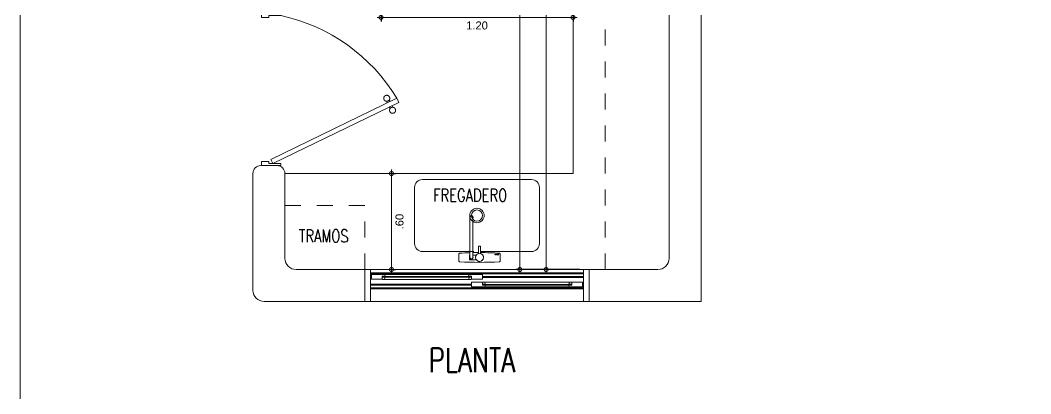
# Model space of a CAD drawing. Header units: metres. Extents: x 113 to 2416, y -346 to 476.
# Drawn here: x 259.36 to 265.68, y -143.17 to -140.84 of the extents above; entities that cross this region are included whole.
import ezdxf

# ---------------------------------------------------------------- set-up
doc = ezdxf.new("R2010")
doc.units = ezdxf.units.M
doc.header["$PDMODE"] = 34
doc.linetypes.add('0', pattern=[0])
doc.linetypes.add('DASHED', pattern=[0.75, 0.5, -0.25])
doc.layers.get('0').update_dxf_attribs({"color": 250, "linetype": '0', "lineweight": 20})
doc.layers.get('Defpoints').update_dxf_attribs({"color": 6})
for name, color, linetype, lineweight in [('01a_Mobiliario', 250, 'Continuous', 0), ('A-DOOR', 35, 'Continuous', 5), ('A-WALL', 250, 'Continuous', 20), ('cristales', 131, 'Continuous', 0), ('DIMENSIONES', 5, 'Continuous', 5), ('MOB FIJOS', 251, 'Continuous', 0), ('PROYECCION', 9, 'DASHED', 0), ('textos', 7, 'Continuous', 0)]:
    doc.layers.add(name, color=color, linetype=linetype, lineweight=lineweight)
doc.styles.add('Arch-Dim', font='romans.shx', dxfattribs={"width": 0.75})
doc.styles.add('ESC25-2mm', font='arial.ttf', dxfattribs={"height": 0.05})
doc.dimstyles.new('DIMS25', dxfattribs={"dimtxt": 0.05, "dimasz": 0.05, "dimexe": 0.025, "dimexo": 0.025, "dimgap": 0.025, "dimtad": 2, "dimzin": 4, "dimdsep": 46, "dimtxsty": 'ESC25-2mm', "dimblk": 'DOTSMALL', "dimcen": 0.025, "dimdle": 0.025, "dimclrd": 256, "dimclre": 256, "dimclrt": 1, "dimadec": 0, "dimazin": 0, "dimtfac": 1, "dimtix": 1, "dimtmove": 2, "dimatfit": 3, "dimfxl": 1, "dimtolj": 1, "dimtzin": 0, "dimlwd": -1, "dimarcsym": 0})

# ---------------------------------------------------------------- blocks, each defined once
blk = doc.blocks.new('puerta 1.00')
at = {"layer": 'A-DOOR'}
for p, q in [((-0.15, -0.0125), (-0.9369, -0.3949)), ((-0.1376, -0.038), (-0.9245, -0.4204)), ((-0.1376, -0.038), (-0.15, -0.0125)), ((-0.8946, -0.3743), (-0.8996, -0.3641)), ((-0.8777, -0.3661), (-0.8826, -0.3559)), ((-0.9369, -0.3949), (-0.9245, -0.4204)), ((-0.8822, -0.3998), (-0.8772, -0.4101)), ((-0.8653, -0.3916), (-0.8603, -0.4018))]:
    blk.add_line(p, q, dxfattribs=at)
for points in [[(-0.08, 0), (-0.08, -0.025), (-0.125, -0.025), (-0.125, -0.0125), (-0.2, -0.0125), (-0.2, 0), (-0.08, 0)], [(-0.08, -0.95), (-0.08, -0.925), (-0.125, -0.925), (-0.125, -0.9375), (-0.2, -0.9375), (-0.2, -0.95), (-0.08, -0.95)]]:
    blk.add_lwpolyline(points, dxfattribs=at)
blk.add_arc((0.0366, 0.1602), 1.1229, 211.13358, 257.83427, dxfattribs=at)
for points in [[(-0.8982, -0.3642), (-0.9033, -0.3642), (-0.912, -0.3591), (-0.917, -0.3504), (-0.917, -0.3403), (-0.912, -0.3316), (-0.9033, -0.3265), (-0.8932, -0.3265), (-0.8844, -0.3316), (-0.8794, -0.3403), (-0.8794, -0.3504), (-0.8844, -0.3591), (-0.8932, -0.3642), (-0.8982, -0.3642)], [(-0.8617, -0.4394), (-0.8667, -0.4394), (-0.8754, -0.4344), (-0.8805, -0.4256), (-0.8805, -0.4156), (-0.8754, -0.4068), (-0.8667, -0.4018), (-0.8566, -0.4018), (-0.8479, -0.4068), (-0.8428, -0.4156), (-0.8428, -0.4257), (-0.8479, -0.4344), (-0.8566, -0.4394), (-0.8617, -0.4394)]]:
    blk.add_open_spline(points, degree=2, dxfattribs=at)
blk = doc.blocks.new('SE3')
at = {"layer": 'MOB FIJOS'}
for p, q in [((115.4, 359.7), (115.4, 371.2)), ((132.6, 371.2), (115.4, 371.2)), ((115.4, 359.7), (116.8, 359.7)), ((116.8, 365.4), (116.8, 264.8)), ((124.5, 264.8), (124.5, 365.4)), ((124.5, 359.7), (132.6, 359.7)), ((180, 358.9), (179.6, 358.9)), ((179.6, 358.9), (179.6, 357)), ((179.6, 357), (180, 357)), ((180, 358.1), (180, 358.9)), ((180.7, 358.1), (180, 358.1)), ((180, 357), (180, 357.8)), ((180, 357.8), (180.7, 357.8)), ((181.1, 358.9), (180.7, 358.9)), ((180.7, 358.9), (180.7, 358.1)), ((180.7, 357.8), (180.7, 357)), ((180.7, 357), (181.1, 357)), ((181.1, 357), (181.1, 358.9)), ((181.5, 358.9), (182.8, 358.9)), ((181.5, 357), (181.5, 358.9)), ((182.9, 357), (181.5, 357)), ((181.8, 358.6), (181.8, 358.2)), ((182.8, 358.6), (181.8, 358.6)), ((181.8, 358.2), (182.8, 358.2)), ((181.8, 357.8), (181.8, 357.3)), ((182.8, 357.8), (181.8, 357.8)), ((181.8, 357.3), (182.9, 357.3)), ((182.8, 358.9), (182.8, 358.6)), ((182.8, 358.2), (182.8, 357.8)), ((182.9, 357.3), (182.9, 357)), ((183.2, 358.9), (183.6, 358.9)), ((183.2, 357), (183.2, 358.9)), ((184.5, 357), (183.2, 357)), ((183.6, 358.9), (183.6, 357.3)), ((183.6, 357.3), (184.5, 357.3)), ((184.5, 357.3), (184.5, 357)), ((184.6, 358.9), (185, 358.9)), ((185.2, 357), (184.6, 358.9)), ((185, 358.9), (185.4, 357.5)), ((185.6, 357), (185.2, 357)), ((185.4, 357.5), (185.9, 358.9)), ((186.3, 358.9), (185.6, 357)), ((185.9, 358.9), (186.3, 358.9)), ((186.5, 358.9), (187.8, 358.9)), ((186.5, 357), (186.5, 358.9)), ((187.8, 357), (186.5, 357)), ((186.8, 358.6), (186.8, 358.2)), ((187.8, 358.6), (186.8, 358.6)), ((186.8, 358.2), (187.7, 358.2)), ((186.8, 357.8), (186.8, 357.3)), ((187.7, 357.8), (186.8, 357.8)), ((186.8, 357.3), (187.8, 357.3)), ((187.7, 358.2), (187.7, 357.8)), ((187.8, 358.9), (187.8, 358.6)), ((187.8, 357.3), (187.8, 357)), ((188, 358.9), (188.5, 358.9)), ((188.6, 358), (188, 358.9)), ((188, 357), (188.6, 358)), ((188.4, 357), (188, 357)), ((188.8, 357.7), (188.4, 357)), ((188.5, 358.9), (188.8, 358.3)), ((188.8, 358.3), (189.2, 358.9)), ((189.2, 357), (188.8, 357.7)), ((189.6, 358.9), (189, 358)), ((189, 358), (189.7, 357)), ((189.2, 358.9), (189.6, 358.9)), ((189.7, 357), (189.2, 357)), ((138.5, 355.7), (138.5, 336.6)), ((143.5, 336.6), (138.5, 336.6)), ((143.5, 336.6), (143.5, 355.7)), ((116.5, 264.1), (116.5, 263.5)), ((116.8, 264.8), (116.8, 264.1)), ((124.5, 264.1), (124.5, 264.8)), ((124.8, 263.5), (124.8, 264.1))]:
    blk.add_line(p, q, dxfattribs=at)
blk.add_circle((141, 365.4), 10, dxfattribs=at)
for centre, radius, start, end in [((200.7, 365.4), 111.9, 175.2133, 184.7867), ((90.8, 374.6), 1.52, 93.4481, 175.2133), ((141, -458.7), 836.4, 86.5519, 93.4481), ((120.7, 365.4), 3.91, 0, 192.0524), ((120.7, 365.4), 3.81, 0, 180), ((120.7, 365.4), 3.91, 347.9113, 0), ((141, 365.4), 10.2, 0, 255.8182), ((141, 365.4), 10.2, 284.1818, 0), ((191.2, 374.6), 1.52, 4.7867, 86.5519), ((81.2, 365.4), 111.9, 355.2133, 4.7867), ((90.8, 356.2), 1.52, 184.7867, 266.5519), ((141, 1189.5), 836.4, 266.5519, 268.3467), ((141, 1189.5), 836.4, 268.8689, 269.8295), ((141, 1189.5), 836.4, 270.1705, 273.4481), ((191.2, 356.2), 1.52, 273.4481, 355.2133)]:
    blk.add_arc(centre, radius, start, end, dxfattribs=at)
for centre, major_axis, start_param, end_param in [((120.7, 264.1), (4.12, 0), 2.748282, 6.283185), ((120.7, 263.5), (4.12, 0), 3.141593, 6.283185), ((120.7, 264.8), (-3.81, 0), 0, 3.141593), ((120.7, 264.1), (3.81, 0), 3.141593, 6.283185), ((120.7, 264.1), (4.12, 0), 0, 0.393311)]:
    blk.add_ellipse(centre, major_axis=major_axis, ratio=0.996195, start_param=start_param, end_param=end_param, dxfattribs=at)
blk = doc.blocks.new('A$Cc7ce667a')
at = {"layer": 'MOB FIJOS'}
for p, q in [((0.05, 0.5176), (0.73, 0.5176)), ((0, 0.1176), (0, 0.4676)), ((0.78, 0.4676), (0.78, 0.1176)), ((0.3697, 0.0676), (0.05, 0.0676)), ((0.73, 0.0676), (0.4103, 0.0676))]:
    blk.add_line(p, q, dxfattribs=at)
for centre, start, end in [((0.05, 0.4676), 90, 180), ((0.73, 0.4676), 0, 90), ((0.05, 0.1176), 180, 270), ((0.73, 0.1176), 270, 0)]:
    blk.add_arc(centre, 0.05, start, end, dxfattribs=at)
at = {"layer": 'MOB FIJOS', "ltscale": 0.01}
for major_axis in [(-0.0318, 0.0318), (-0.0247, 0.0247)]:
    blk.add_ellipse((0.39, 0.2926), major_axis=major_axis, ratio=1, start_param=2.356194489560823, end_param=8.639379796740409, dxfattribs=at)
at = {"layer": 'MOB FIJOS', "xscale": 0.002480511886764446, "yscale": 0.002480511886764446, "zscale": 0.002480511886764446, "rotation": 180}
blk.add_blockref('SE3', (0.7239, 0.9368), dxfattribs=at)
blk = doc.blocks.new('A$C531dc7ba')
at = {"layer": 'A-DOOR'}
for p, q in [((0, 0.2), (1.4, 0.2)), ((0, 0.2), (0, 0)), ((0.034, 0), (0.034, 0.2)), ((1.366, 0), (1.366, 0.2)), ((1.4, 0.2), (1.4, 0)), ((0.034, 0.18), (1.366, 0.18)), ((0.04, 0.1675), (0.0415, 0.169)), ((0.04, 0.1405), (0.04, 0.1675)), ((0.0415, 0.139), (0.04, 0.1405)), ((0.0415, 0.169), (0.1221, 0.169)), ((0.1065, 0.139), (0.0415, 0.139)), ((0.108, 0.1405), (0.1065, 0.139)), ((0.1255, 0.158), (0.108, 0.158)), ((0.108, 0.158), (0.108, 0.1405)), ((0.108, 0.155), (0.113, 0.155)), ((0.108, 0.155), (0.113, 0.155)), ((0.113, 0.157), (0.119, 0.153)), ((0.113, 0.153), (0.119, 0.157)), ((0.6528, 0.138), (0.1212, 0.138)), ((0.1221, 0.169), (0.124, 0.1675)), ((0.1221, 0.169), (0.6519, 0.169)), ((0.124, 0.1675), (0.126, 0.1595)), ((0.126, 0.1585), (0.1255, 0.158)), ((0.126, 0.1595), (0.126, 0.1585)), ((0.65, 0.1675), (0.648, 0.1595)), ((0.648, 0.1595), (0.648, 0.1585)), ((0.648, 0.1585), (0.6485, 0.158)), ((0.6485, 0.158), (0.666, 0.158)), ((0.6519, 0.169), (0.65, 0.1675)), ((0.7325, 0.169), (0.6519, 0.169)), ((0.661, 0.157), (0.655, 0.153)), ((0.661, 0.153), (0.655, 0.157)), ((0.666, 0.155), (0.661, 0.155)), ((0.666, 0.155), (0.661, 0.155)), ((0.666, 0.158), (0.666, 0.1405)), ((0.666, 0.1405), (0.6675, 0.139)), ((0.6675, 0.139), (0.7325, 0.139)), ((0.734, 0.1675), (0.7325, 0.169)), ((0.734, 0.1405), (0.7325, 0.139)), ((0.734, 0.1405), (0.734, 0.1675)), ((0.034, 0.08), (1.366, 0.08)), ((0.6675, 0.121), (0.666, 0.1195)), ((0.666, 0.1195), (0.666, 0.0925)), ((0.666, 0.0925), (0.6675, 0.091)), ((0.7325, 0.121), (0.6675, 0.121)), ((0.6675, 0.091), (0.7481, 0.091)), ((0.734, 0.1195), (0.7325, 0.121)), ((0.734, 0.102), (0.734, 0.1195)), ((0.734, 0.105), (0.739, 0.105)), ((0.734, 0.105), (0.739, 0.105)), ((0.7515, 0.102), (0.734, 0.102)), ((0.739, 0.103), (0.745, 0.107)), ((0.739, 0.107), (0.745, 0.103)), ((0.7472, 0.122), (1.2788, 0.122)), ((0.7481, 0.091), (0.75, 0.0925)), ((1.2779, 0.091), (0.7481, 0.091)), ((0.75, 0.0925), (0.752, 0.1005)), ((0.752, 0.1015), (0.7515, 0.102)), ((0.752, 0.1005), (0.752, 0.1015)), ((1.274, 0.1015), (1.2745, 0.102)), ((1.274, 0.1005), (1.274, 0.1015)), ((1.276, 0.0925), (1.274, 0.1005)), ((1.2745, 0.102), (1.292, 0.102)), ((1.2779, 0.091), (1.276, 0.0925)), ((1.3585, 0.091), (1.2779, 0.091)), ((1.287, 0.103), (1.281, 0.107)), ((1.287, 0.107), (1.281, 0.103)), ((1.292, 0.105), (1.287, 0.105)), ((1.292, 0.105), (1.287, 0.105)), ((1.292, 0.1195), (1.2935, 0.121)), ((1.292, 0.102), (1.292, 0.1195)), ((1.2935, 0.121), (1.3585, 0.121)), ((1.3585, 0.121), (1.36, 0.1195)), ((1.36, 0.0925), (1.3585, 0.091)), ((1.36, 0.1195), (1.36, 0.0925)), ((0, 0), (1.4, 0))]:
    blk.add_line(p, q, dxfattribs=at)
at = {"layer": 'A-DOOR', "color": 8}
for p, q in [((0.034, 0.174), (1.366, 0.174)), ((1.366, 0.157), (0.734, 0.157)), ((1.366, 0.151), (0.734, 0.151)), ((0.666, 0.109), (0.034, 0.109)), ((0.666, 0.103), (0.034, 0.103)), ((0.034, 0.086), (1.366, 0.086))]:
    blk.add_line(p, q, dxfattribs=at)
at = {"layer": 'A-DOOR'}
for points in [[(0.108, 0.155), (0.113, 0.155), (0.113, 0.155), (0.108, 0.155)], [(0.113, 0.157), (0.119, 0.157), (0.119, 0.153), (0.113, 0.153)], [(0.113, 0.157), (0.661, 0.157), (0.661, 0.153), (0.113, 0.153)], [(0.1255, 0.158), (0.1135, 0.158), (0.1135, 0.157), (0.1255, 0.157)], [(0.1255, 0.153), (0.1135, 0.153), (0.1135, 0.152), (0.1255, 0.152)], [(0.119, 0.157), (0.124, 0.157), (0.124, 0.153), (0.119, 0.153)], [(0.6485, 0.158), (0.6605, 0.158), (0.6605, 0.157), (0.6485, 0.157)], [(0.6485, 0.153), (0.6605, 0.153), (0.6605, 0.152), (0.6485, 0.152)], [(0.655, 0.157), (0.65, 0.157), (0.65, 0.153), (0.655, 0.153)], [(0.661, 0.157), (0.655, 0.157), (0.655, 0.153), (0.661, 0.153)], [(0.666, 0.155), (0.661, 0.155), (0.661, 0.155), (0.666, 0.155)], [(0.734, 0.105), (0.739, 0.105), (0.739, 0.105), (0.734, 0.105)], [(1.287, 0.103), (0.739, 0.103), (0.739, 0.107), (1.287, 0.107)], [(0.739, 0.103), (0.745, 0.103), (0.745, 0.107), (0.739, 0.107)], [(0.7515, 0.107), (0.7395, 0.107), (0.7395, 0.108), (0.7515, 0.108)], [(0.7515, 0.102), (0.7395, 0.102), (0.7395, 0.103), (0.7515, 0.103)], [(0.745, 0.103), (0.75, 0.103), (0.75, 0.107), (0.745, 0.107)], [(1.2745, 0.107), (1.2865, 0.107), (1.2865, 0.108), (1.2745, 0.108)], [(1.2745, 0.102), (1.2865, 0.102), (1.2865, 0.103), (1.2745, 0.103)], [(1.281, 0.103), (1.276, 0.103), (1.276, 0.107), (1.281, 0.107)], [(1.287, 0.103), (1.281, 0.103), (1.281, 0.107), (1.287, 0.107)], [(1.292, 0.105), (1.287, 0.105), (1.287, 0.105), (1.292, 0.105)]]:
    blk.add_lwpolyline(points, close=True, dxfattribs=at)
for points in [[(0.1101, 0.1395, 0.341999), (0.1082, 0.141), (0.108, 0.1413), (0.108, 0.151), (0.109, 0.152), (0.126, 0.152), (0.126, 0.1515), (0.1227, 0.1391, -0.339454), (0.1212, 0.138), (0.1121, 0.138, -0.341999)], [(0.6639, 0.1395, -0.341999), (0.6658, 0.141), (0.666, 0.1413), (0.666, 0.151), (0.665, 0.152), (0.648, 0.152), (0.648, 0.1515), (0.6513, 0.1391, 0.339454), (0.6528, 0.138), (0.6619, 0.138, 0.341999)], [(0.7361, 0.1205, -0.341999), (0.7342, 0.119), (0.734, 0.1187), (0.734, 0.109), (0.735, 0.108), (0.752, 0.108), (0.752, 0.1085), (0.7487, 0.1209, 0.339454), (0.7472, 0.122), (0.7381, 0.122, 0.341999)], [(1.2899, 0.1205, 0.341999), (1.2918, 0.119), (1.292, 0.1187), (1.292, 0.109), (1.291, 0.108), (1.274, 0.108), (1.274, 0.1085), (1.2773, 0.1209, -0.339454), (1.2788, 0.122), (1.2879, 0.122, -0.341999)]]:
    blk.add_lwpolyline(points, format="xyb", close=True, dxfattribs=at)
at = {"layer": 'A-DOOR', "color": 7}
for points in [[(0.113, 0.153), (0.661, 0.153), (0.661, 0.157), (0.113, 0.157)], [(1.287, 0.107), (0.739, 0.107), (0.739, 0.103), (1.287, 0.103)]]:
    blk.add_lwpolyline(points, close=True, dxfattribs=at)
at = {"layer": 'cristales', "const_width": 0.004}
for points in [[(0.124, 0.155), (0.65, 0.155)], [(1.276, 0.105), (0.75, 0.105)]]:
    blk.add_lwpolyline(points, dxfattribs=at)
blk = doc.blocks.new('_DotSmall')
at = {"color": 0, "linetype": 'ByBlock', "lineweight": 13, "const_width": 0.5}
blk.add_lwpolyline([(-0.0625, 0, 1), (0.0625, 0, 1)], format="xyb", close=True, dxfattribs=at)
blk = doc.blocks.new('*D542')
at = {"layer": 'Defpoints', "color": 0, "transparency": 16777216}
for p in [(262.7539, -136.7977), (262.486, -142.3977), (262.7539, -142.3977)]:
    blk.add_point(p, dxfattribs=at)
at = {"layer": 'DIMENSIONES', "lineweight": -2, "transparency": 16777216}
for p, q in [((262.7289, -136.7977), (262.461, -136.7977)), ((262.7289, -142.3977), (262.461, -142.3977))]:
    blk.add_line(p, q, dxfattribs=at)
at = {"layer": 'DIMENSIONES', "transparency": 16777216}
blk.add_line((262.486, -136.7727), (262.486, -142.4227), dxfattribs=at)
at = {"layer": 'DIMENSIONES', "transparency": 16777216, "xscale": 0.05, "yscale": 0.05, "zscale": 0.05}
for p, rotation in [((262.486, -136.7977), 90), ((262.486, -142.3977), 270)]:
    blk.add_blockref('_DotSmall', p, dxfattribs=dict(at, rotation=rotation))
at = {"layer": 'DIMENSIONES', "color": 5, "lineweight": 13, "transparency": 16777216, "insert": (262.4354, -139.5977), "char_height": 0.05, "attachment_point": 5, "rotation": 90, "style": 'ESC25-2mm'}
blk.add_mtext('\\A1;5.60', dxfattribs=at)
blk = doc.blocks.new('*D544')
at = {"layer": 'Defpoints', "color": 0, "transparency": 16777216}
for p in [(262.8182, -138.5477), (262.6504, -142.3977), (262.8842, -142.3977)]:
    blk.add_point(p, dxfattribs=at)
at = {"layer": 'DIMENSIONES', "transparency": 16777216}
blk.add_line((262.6504, -138.5227), (262.6504, -142.4227), dxfattribs=at)
at = {"layer": 'DIMENSIONES', "lineweight": -2, "transparency": 16777216}
for p, q in [((262.7932, -138.5477), (262.6254, -138.5477)), ((262.8592, -142.3977), (262.6254, -142.3977))]:
    blk.add_line(p, q, dxfattribs=at)
at = {"layer": 'DIMENSIONES', "transparency": 16777216, "xscale": 0.05, "yscale": 0.05, "zscale": 0.05}
for p, rotation in [((262.6504, -138.5477), 90), ((262.6504, -142.3977), 270)]:
    blk.add_blockref('_DotSmall', p, dxfattribs=dict(at, rotation=rotation))
at = {"layer": 'DIMENSIONES', "color": 5, "lineweight": 13, "transparency": 16777216, "insert": (262.5998, -140.4727), "char_height": 0.05, "attachment_point": 5, "rotation": 90, "style": 'ESC25-2mm'}
blk.add_mtext('\\A1;3.85', dxfattribs=at)
blk = doc.blocks.new('*D546')
at = {"layer": 'Defpoints', "color": 0, "transparency": 16777216}
for p in [(261.6583, -141.7977), (261.6583, -142.3977), (261.6839, -142.3977)]:
    blk.add_point(p, dxfattribs=at)
at = {"layer": 'DIMENSIONES', "lineweight": -2, "transparency": 16777216}
for p, q in [((261.6833, -141.7977), (261.7089, -141.7977)), ((261.6833, -142.3977), (261.7089, -142.3977))]:
    blk.add_line(p, q, dxfattribs=at)
at = {"layer": 'DIMENSIONES', "transparency": 16777216}
blk.add_line((261.6839, -141.7727), (261.6839, -142.4227), dxfattribs=at)
at = {"layer": 'DIMENSIONES', "transparency": 16777216, "xscale": 0.05, "yscale": 0.05, "zscale": 0.05}
for p, rotation in [((261.6839, -141.7977), 90), ((261.6839, -142.3977), 270)]:
    blk.add_blockref('_DotSmall', p, dxfattribs=dict(at, rotation=rotation))
at = {"layer": 'DIMENSIONES', "color": 5, "lineweight": 13, "transparency": 16777216, "insert": (261.7344, -142.0977), "char_height": 0.05, "attachment_point": 5, "rotation": 90, "style": 'ESC25-2mm'}
blk.add_mtext('\\A1;.60', dxfattribs=at)
blk = doc.blocks.new('*D547')
at = {"layer": 'Defpoints', "color": 0, "transparency": 16777216}
for p in [(261.6186, -140.7476), (262.8182, -140.7704), (262.8182, -140.8217)]:
    blk.add_point(p, dxfattribs=at)
at = {"layer": 'DIMENSIONES', "lineweight": -2, "transparency": 16777216}
for p, q in [((261.6186, -140.7726), (261.6186, -140.8467)), ((262.8182, -140.7954), (262.8182, -140.8467))]:
    blk.add_line(p, q, dxfattribs=at)
at = {"layer": 'DIMENSIONES', "transparency": 16777216}
blk.add_line((261.5936, -140.8217), (262.8432, -140.8217), dxfattribs=at)
at = {"layer": 'DIMENSIONES', "transparency": 16777216, "xscale": 0.05, "yscale": 0.05, "zscale": 0.05, "rotation": 180}
blk.add_blockref('_DotSmall', (261.6186, -140.8217), dxfattribs=at)
at = {"layer": 'DIMENSIONES', "transparency": 16777216, "xscale": 0.05, "yscale": 0.05, "zscale": 0.05}
blk.add_blockref('_DotSmall', (262.8182, -140.8217), dxfattribs=at)
at = {"layer": 'DIMENSIONES', "color": 5, "lineweight": 13, "transparency": 16777216, "insert": (262.2184, -140.8723), "char_height": 0.05, "attachment_point": 5, "style": 'ESC25-2mm'}
blk.add_mtext('\\A1;1.20', dxfattribs=at)

msp = doc.modelspace()

# ---------------------------------------------------------------- linework, layer by layer
at = {"layer": '01a_Mobiliario', "transparency": 33554684}
for p in [(262.8182, -140.7476), (261.0182, -141.7977)]:
    msp.add_line(p, (262.8182, -141.7977), dxfattribs=at)
at = {"layer": 'A-WALL'}
for p, q in [((263.4182, -138.5177), (263.4182, -142.2677)), ((263.6182, -138.5177), (263.6182, -142.5977)), ((260.8682, -141.7477), (260.9682, -141.7477)), ((260.8182, -141.7977), (260.8182, -142.5277)), ((261.0182, -141.7977), (261.0182, -142.3277)), ((263.4182, -142.2677), (263.4182, -142.3277)), ((261.5182, -142.3977), (261.0882, -142.3977)), ((261.5182, -142.3977), (261.5182, -142.5977)), ((263.3482, -142.3977), (262.9182, -142.3977)), ((262.9182, -142.3977), (262.9182, -142.5977)), ((261.5182, -142.5977), (260.8882, -142.5977)), ((263.6182, -142.5977), (262.9177, -142.5977))]:
    msp.add_line(p, q, dxfattribs=at)
for centre, radius, start, end in [((260.8682, -141.7977), 0.05, 90, 180), ((260.9682, -141.7977), 0.05, 0, 90), ((261.0882, -142.3277), 0.07, 180, 270), ((263.3482, -142.3277), 0.07, 270, 0), ((260.8882, -142.5277), 0.07, 180, 270)]:
    msp.add_arc(centre, radius, start, end, dxfattribs=at)
at = {"layer": 'Defpoints', "lineweight": 13}
msp.add_lwpolyline([(259.3643, -136.2928), (278.1304, -136.2928), (278.1304, -149.8891), (259.3643, -149.8891)], close=True, dxfattribs=at)
at = {"layer": 'PROYECCION', "color": 252, "linetype": 'DASHED', "ltscale": 0.1}
for p, q in [((263.0182, -142.3977), (263.0182, -140.7476)), ((261.0182, -141.9977), (261.5182, -141.9977)), ((261.5182, -142.3977), (261.5182, -141.9977))]:
    msp.add_line(p, q, dxfattribs=at)

# ---------------------------------------------------------------- block references
at = {"color": 1}
msp.add_blockref('A$C531dc7ba', (261.5182, -142.5977), dxfattribs=at)
at = {"layer": 'A-DOOR', "rotation": 180}
msp.add_blockref('puerta 1.00', (260.7927, -141.7477), dxfattribs=at)
at = {"layer": 'MOB FIJOS', "xscale": -1}
msp.add_blockref('A$Cc7ce667a', (262.6082, -142.3526), dxfattribs=at)

# ---------------------------------------------------------------- texts
at = {"layer": 'textos', "char_height": 0.08, "width": 26.65337, "style": 'Arch-Dim'}
for s, insert, attachment_point in [('\\pxt5.9124,29;FREGADERO', (262.4069, -141.8932), 3), ('\\pxt5.9124,29;TRAMOS', (261.1048, -142.2275), 7)]:
    msp.add_mtext(s, dxfattribs=dict(at, insert=insert, attachment_point=attachment_point))
at = {"layer": 'textos', "lineweight": 13, "insert": (261.9168, -142.8884), "char_height": 0.15, "attachment_point": 1, "style": 'Arch-Dim'}
msp.add_mtext_dynamic_manual_height_columns('PLANTA', width=26.65337, gutter_width=15, heights=[0], dxfattribs=at)

# ---------------------------------------------------------------- dimensions: what is measured, and where the dimension line sits
at = {"layer": 'DIMENSIONES', "lineweight": 13}
for base, p1, p2, picture, middle in [((262.486, -142.3977), (262.7539, -136.7977), (262.7539, -142.3977), '*D542', (262.4354, -139.5977)), ((262.6504, -142.3977), (262.8182, -138.5477), (262.8842, -142.3977), '*D544', (262.5998, -140.4727)), ((261.6839, -142.3977), (261.6583, -141.7977), (261.6583, -142.3977), '*D546', (261.7344, -142.0977))]:
    dim = msp.add_linear_dim(base=base, p1=p1, p2=p2, angle=90, dimstyle='DIMS25', override={"dimclrt": 5}, dxfattribs=at)
    dim.commit()
    dim.dimension.update_dxf_attribs({"geometry": picture, "text_midpoint": middle})
dim = msp.add_linear_dim(base=(262.8182, -140.8217), p1=(261.6186, -140.7476), p2=(262.8182, -140.7704), dimstyle='DIMS25', override={"dimclrt": 5}, dxfattribs=at)
dim.commit()
dim.dimension.update_dxf_attribs({"geometry": '*D547', "text_midpoint": (262.2184, -140.8723)})

doc.saveas('drawing.dxf')
